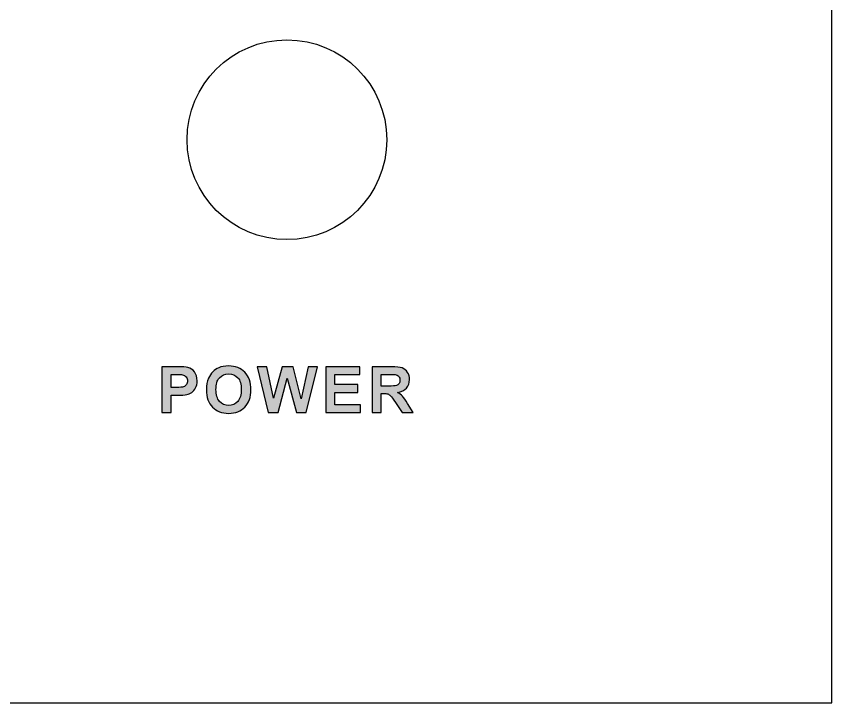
# Model space of a CAD drawing. Header units: millimetres. Extents: x -179594 to 13478, y -20517 to 22627.
# Drawn here: x 10161.2 to 10251, y 4228.3 to 4303.9 of the extents above; entities that cross this region are included whole.
import ezdxf

# ---------------------------------------------------------------- set-up
doc = ezdxf.new("R2010")
doc.units = ezdxf.units.MM
doc.header["$MEASUREMENT"] = 0
doc.layers.get('0').update_dxf_attribs({"lineweight": 25})

# ---------------------------------------------------------------- blocks, each defined once
blk = doc.blocks.new('b')
h = blk.add_hatch(color=256)
edge = h.paths.add_edge_path()
edge.add_spline(control_points=[(305.899, 15.314), (305.899, 15.314), (305.899, 20.364), (305.899, 20.364), (305.899, 20.364), (305.899, 20.364), (309.643, 20.364), (309.643, 20.364), (309.643, 20.364), (309.643, 20.364), (309.643, 19.509), (309.643, 19.509), (309.643, 19.509), (309.643, 19.509), (306.919, 19.509), (306.919, 19.509), (306.919, 19.509), (306.919, 19.509), (306.919, 18.39), (306.919, 18.39), (306.919, 18.39), (306.919, 18.39), (309.454, 18.39), (309.454, 18.39), (309.454, 18.39), (309.454, 18.39), (309.454, 17.54), (309.454, 17.54), (309.454, 17.54), (309.454, 17.54), (306.919, 17.54), (306.919, 17.54), (306.919, 17.54), (306.919, 17.54), (306.919, 16.165), (306.919, 16.165), (306.919, 16.165), (306.919, 16.165), (309.74, 16.165), (309.74, 16.165), (309.74, 16.165), (309.74, 16.165), (309.74, 15.314), (309.74, 15.314), (309.74, 15.314), (309.74, 15.314), (305.899, 15.314), (305.899, 15.314)], knot_values=[0, 0, 0, 0, 0.083333, 0.083333, 0.083333, 0.083333, 0.166667, 0.166667, 0.166667, 0.166667, 0.25, 0.25, 0.25, 0.25, 0.333333, 0.333333, 0.333333, 0.333333, 0.416667, 0.416667, 0.416667, 0.416667, 0.5, 0.5, 0.5, 0.5, 0.583333, 0.583333, 0.583333, 0.583333, 0.666667, 0.666667, 0.666667, 0.666667, 0.75, 0.75, 0.75, 0.75, 0.833333, 0.833333, 0.833333, 0.833333, 0.916667, 0.916667, 0.916667, 0.916667, 1, 1, 1, 1], degree=3, periodic=0)
edge = h.paths.add_edge_path()
edge.add_spline(control_points=[(311, 15.314), (311, 15.314), (311, 20.364), (311, 20.364), (311, 20.364), (311, 20.364), (313.147, 20.364), (313.147, 20.364), (313.147, 20.364), (313.687, 20.364), (314.078, 20.318), (314.323, 20.228), (314.323, 20.228), (314.568, 20.137), (314.764, 19.976), (314.911, 19.744), (314.911, 19.744), (315.058, 19.512), (315.131, 19.247), (315.131, 18.948), (315.131, 18.948), (315.131, 18.57), (315.019, 18.256), (314.797, 18.009), (314.797, 18.009), (314.575, 17.763), (314.241, 17.607), (313.797, 17.543), (313.797, 17.543), (314.018, 17.414), (314.201, 17.273), (314.344, 17.119), (314.344, 17.119), (314.488, 16.965), (314.68, 16.692), (314.924, 16.299), (314.924, 16.299), (314.924, 16.299), (315.541, 15.314), (315.541, 15.314), (315.541, 15.314), (315.541, 15.314), (314.322, 15.314), (314.322, 15.314), (314.322, 15.314), (314.322, 15.314), (313.584, 16.413), (313.584, 16.413), (313.584, 16.413), (313.322, 16.806), (313.144, 17.053), (313.047, 17.155), (313.047, 17.155), (312.951, 17.257), (312.848, 17.327), (312.74, 17.366), (312.74, 17.366), (312.632, 17.403), (312.461, 17.422), (312.226, 17.422), (312.226, 17.422), (312.226, 17.422), (312.02, 17.422), (312.02, 17.422), (312.02, 17.422), (312.02, 17.422), (312.02, 15.314), (312.02, 15.314), (312.02, 15.314), (312.02, 15.314), (311, 15.314), (311, 15.314)], knot_values=[0, 0, 0, 0, 0.055556, 0.055556, 0.055556, 0.055556, 0.111111, 0.111111, 0.111111, 0.111111, 0.166667, 0.166667, 0.166667, 0.166667, 0.222222, 0.222222, 0.222222, 0.222222, 0.277778, 0.277778, 0.277778, 0.277778, 0.333333, 0.333333, 0.333333, 0.333333, 0.388889, 0.388889, 0.388889, 0.388889, 0.444444, 0.444444, 0.444444, 0.444444, 0.5, 0.5, 0.5, 0.5, 0.555556, 0.555556, 0.555556, 0.555556, 0.611111, 0.611111, 0.611111, 0.611111, 0.666667, 0.666667, 0.666667, 0.666667, 0.722222, 0.722222, 0.722222, 0.722222, 0.777778, 0.777778, 0.777778, 0.777778, 0.833333, 0.833333, 0.833333, 0.833333, 0.888889, 0.888889, 0.888889, 0.888889, 0.944444, 0.944444, 0.944444, 0.944444, 1, 1, 1, 1], degree=3, periodic=0)
edge = h.paths.add_edge_path(flags=16)
edge.add_spline(control_points=[(312.02, 18.229), (312.02, 18.229), (312.774, 18.229), (312.774, 18.229), (312.774, 18.229), (313.263, 18.229), (313.569, 18.249), (313.691, 18.29), (313.691, 18.29), (313.813, 18.331), (313.908, 18.403), (313.977, 18.504), (313.977, 18.504), (314.045, 18.605), (314.081, 18.731), (314.081, 18.883), (314.081, 18.883), (314.081, 19.053), (314.035, 19.189), (313.944, 19.294), (313.944, 19.294), (313.854, 19.399), (313.726, 19.465), (313.56, 19.493), (313.56, 19.493), (313.477, 19.503), (313.229, 19.509), (312.815, 19.509), (312.815, 19.509), (312.815, 19.509), (312.02, 19.509), (312.02, 19.509), (312.02, 19.509), (312.02, 19.509), (312.02, 18.229), (312.02, 18.229)], knot_values=[0, 0, 0, 0, 0.111111, 0.111111, 0.111111, 0.111111, 0.222222, 0.222222, 0.222222, 0.222222, 0.333333, 0.333333, 0.333333, 0.333333, 0.444444, 0.444444, 0.444444, 0.444444, 0.555556, 0.555556, 0.555556, 0.555556, 0.666667, 0.666667, 0.666667, 0.666667, 0.777778, 0.777778, 0.777778, 0.777778, 0.888889, 0.888889, 0.888889, 0.888889, 1, 1, 1, 1], degree=3, periodic=0)
edge = h.paths.add_edge_path(flags=16)
edge.add_spline(control_points=[(293.811, 17.842), (293.811, 17.27), (293.944, 16.836), (294.207, 16.541), (294.207, 16.541), (294.472, 16.246), (294.807, 16.099), (295.214, 16.099), (295.214, 16.099), (295.619, 16.099), (295.953, 16.245), (296.214, 16.539), (296.214, 16.539), (296.474, 16.832), (296.605, 17.27), (296.605, 17.856), (296.605, 17.856), (296.605, 18.434), (296.478, 18.866), (296.225, 19.152), (296.225, 19.152), (295.971, 19.436), (295.633, 19.579), (295.214, 19.579), (295.214, 19.579), (294.793, 19.579), (294.454, 19.434), (294.196, 19.146), (294.196, 19.146), (293.94, 18.858), (293.811, 18.424), (293.811, 17.842)], knot_values=[0, 0, 0, 0, 0.125, 0.125, 0.125, 0.125, 0.25, 0.25, 0.25, 0.25, 0.375, 0.375, 0.375, 0.375, 0.5, 0.5, 0.5, 0.5, 0.625, 0.625, 0.625, 0.625, 0.75, 0.75, 0.75, 0.75, 0.875, 0.875, 0.875, 0.875, 1, 1, 1, 1], degree=3, periodic=0)
edge = h.paths.add_edge_path()
edge.add_spline(control_points=[(287.869, 15.314), (287.869, 15.314), (287.869, 20.364), (287.869, 20.364), (287.869, 20.364), (287.869, 20.364), (289.505, 20.364), (289.505, 20.364), (289.505, 20.364), (290.125, 20.364), (290.529, 20.338), (290.718, 20.288), (290.718, 20.288), (291.007, 20.212), (291.25, 20.048), (291.445, 19.794), (291.445, 19.794), (291.641, 19.54), (291.738, 19.212), (291.738, 18.811), (291.738, 18.811), (291.738, 18.5), (291.682, 18.239), (291.569, 18.029), (291.569, 18.029), (291.456, 17.817), (291.314, 17.651), (291.14, 17.53), (291.14, 17.53), (290.967, 17.41), (290.79, 17.33), (290.612, 17.291), (290.612, 17.291), (290.368, 17.243), (290.016, 17.219), (289.553, 17.219), (289.553, 17.219), (289.553, 17.219), (288.889, 17.219), (288.889, 17.219), (288.889, 17.219), (288.889, 17.219), (288.889, 15.314), (288.889, 15.314), (288.889, 15.314), (288.889, 15.314), (287.869, 15.314), (287.869, 15.314)], knot_values=[0, 0, 0, 0, 0.083333, 0.083333, 0.083333, 0.083333, 0.166667, 0.166667, 0.166667, 0.166667, 0.25, 0.25, 0.25, 0.25, 0.333333, 0.333333, 0.333333, 0.333333, 0.416667, 0.416667, 0.416667, 0.416667, 0.5, 0.5, 0.5, 0.5, 0.583333, 0.583333, 0.583333, 0.583333, 0.666667, 0.666667, 0.666667, 0.666667, 0.75, 0.75, 0.75, 0.75, 0.833333, 0.833333, 0.833333, 0.833333, 0.916667, 0.916667, 0.916667, 0.916667, 1, 1, 1, 1], degree=3, periodic=0)
edge = h.paths.add_edge_path(flags=16)
edge.add_spline(control_points=[(288.889, 19.509), (288.889, 19.509), (288.889, 18.077), (288.889, 18.077), (288.889, 18.077), (288.889, 18.077), (289.446, 18.077), (289.446, 18.077), (289.446, 18.077), (289.849, 18.077), (290.118, 18.103), (290.253, 18.156), (290.253, 18.156), (290.388, 18.209), (290.494, 18.291), (290.572, 18.404), (290.572, 18.404), (290.648, 18.517), (290.687, 18.647), (290.687, 18.797), (290.687, 18.797), (290.687, 18.98), (290.633, 19.132), (290.525, 19.252), (290.525, 19.252), (290.418, 19.371), (290.28, 19.446), (290.115, 19.475), (290.115, 19.475), (289.993, 19.499), (289.749, 19.509), (289.382, 19.509), (289.382, 19.509), (289.382, 19.509), (288.889, 19.509), (288.889, 19.509)], knot_values=[0, 0, 0, 0, 0.111111, 0.111111, 0.111111, 0.111111, 0.222222, 0.222222, 0.222222, 0.222222, 0.333333, 0.333333, 0.333333, 0.333333, 0.444444, 0.444444, 0.444444, 0.444444, 0.555556, 0.555556, 0.555556, 0.555556, 0.666667, 0.666667, 0.666667, 0.666667, 0.777778, 0.777778, 0.777778, 0.777778, 0.888889, 0.888889, 0.888889, 0.888889, 1, 1, 1, 1], degree=3, periodic=0)
edge = h.paths.add_edge_path()
edge.add_spline(control_points=[(292.761, 17.808), (292.761, 18.323), (292.837, 18.754), (292.991, 19.104), (292.991, 19.104), (293.106, 19.36), (293.263, 19.592), (293.462, 19.796), (293.462, 19.796), (293.66, 20), (293.878, 20.151), (294.114, 20.25), (294.114, 20.25), (294.429, 20.384), (294.792, 20.45), (295.203, 20.45), (295.203, 20.45), (295.947, 20.45), (296.542, 20.22), (296.989, 19.757), (296.989, 19.757), (297.436, 19.296), (297.66, 18.654), (297.66, 17.832), (297.66, 17.832), (297.66, 17.016), (297.437, 16.379), (296.994, 15.918), (296.994, 15.918), (296.551, 15.458), (295.958, 15.228), (295.217, 15.228), (295.217, 15.228), (294.466, 15.228), (293.868, 15.457), (293.425, 15.914), (293.425, 15.914), (292.982, 16.373), (292.761, 17.005), (292.761, 17.808)], knot_values=[0, 0, 0, 0, 0.1, 0.1, 0.1, 0.1, 0.2, 0.2, 0.2, 0.2, 0.3, 0.3, 0.3, 0.3, 0.4, 0.4, 0.4, 0.4, 0.5, 0.5, 0.5, 0.5, 0.6, 0.6, 0.6, 0.6, 0.7, 0.7, 0.7, 0.7, 0.8, 0.8, 0.8, 0.8, 0.9, 0.9, 0.9, 0.9, 1, 1, 1, 1], degree=3, periodic=0)
edge = h.paths.add_edge_path()
edge.add_spline(control_points=[(299.564, 15.314), (299.564, 15.314), (298.359, 20.364), (298.359, 20.364), (298.359, 20.364), (298.359, 20.364), (299.402, 20.364), (299.402, 20.364), (299.402, 20.364), (299.402, 20.364), (300.164, 16.895), (300.164, 16.895), (300.164, 16.895), (300.164, 16.895), (301.087, 20.364), (301.087, 20.364), (301.087, 20.364), (301.087, 20.364), (302.299, 20.364), (302.299, 20.364), (302.299, 20.364), (302.299, 20.364), (303.185, 16.836), (303.185, 16.836), (303.185, 16.836), (303.185, 16.836), (303.96, 20.364), (303.96, 20.364), (303.96, 20.364), (303.96, 20.364), (304.986, 20.364), (304.986, 20.364), (304.986, 20.364), (304.986, 20.364), (303.76, 15.314), (303.76, 15.314), (303.76, 15.314), (303.76, 15.314), (302.678, 15.314), (302.678, 15.314), (302.678, 15.314), (302.678, 15.314), (301.672, 19.089), (301.672, 19.089), (301.672, 19.089), (301.672, 19.089), (300.669, 15.314), (300.669, 15.314), (300.669, 15.314), (300.669, 15.314), (299.564, 15.314), (299.564, 15.314)], knot_values=[0, 0, 0, 0, 0.076923, 0.076923, 0.076923, 0.076923, 0.153846, 0.153846, 0.153846, 0.153846, 0.230769, 0.230769, 0.230769, 0.230769, 0.307692, 0.307692, 0.307692, 0.307692, 0.384615, 0.384615, 0.384615, 0.384615, 0.461538, 0.461538, 0.461538, 0.461538, 0.538462, 0.538462, 0.538462, 0.538462, 0.615385, 0.615385, 0.615385, 0.615385, 0.692308, 0.692308, 0.692308, 0.692308, 0.769231, 0.769231, 0.769231, 0.769231, 0.846154, 0.846154, 0.846154, 0.846154, 0.923077, 0.923077, 0.923077, 0.923077, 1, 1, 1, 1], degree=3, periodic=0)
for points, knots in [([(287.869, 15.314), (287.869, 15.314), (287.869, 20.364), (287.869, 20.364), (287.869, 20.364), (287.869, 20.364), (289.505, 20.364), (289.505, 20.364), (289.505, 20.364), (290.125, 20.364), (290.529, 20.338), (290.718, 20.288), (290.718, 20.288), (291.007, 20.212), (291.25, 20.048), (291.445, 19.794), (291.445, 19.794), (291.641, 19.54), (291.738, 19.212), (291.738, 18.811), (291.738, 18.811), (291.738, 18.5), (291.682, 18.239), (291.569, 18.029), (291.569, 18.029), (291.456, 17.817), (291.314, 17.651), (291.14, 17.53), (291.14, 17.53), (290.967, 17.41), (290.79, 17.33), (290.612, 17.291), (290.612, 17.291), (290.368, 17.243), (290.016, 17.219), (289.553, 17.219), (289.553, 17.219), (289.553, 17.219), (288.889, 17.219), (288.889, 17.219), (288.889, 17.219), (288.889, 17.219), (288.889, 15.314), (288.889, 15.314), (288.889, 15.314), (288.889, 15.314), (287.869, 15.314), (287.869, 15.314)], [0, 0, 0, 0, 0.083333, 0.083333, 0.083333, 0.083333, 0.166667, 0.166667, 0.166667, 0.166667, 0.25, 0.25, 0.25, 0.25, 0.333333, 0.333333, 0.333333, 0.333333, 0.416667, 0.416667, 0.416667, 0.416667, 0.5, 0.5, 0.5, 0.5, 0.583333, 0.583333, 0.583333, 0.583333, 0.666667, 0.666667, 0.666667, 0.666667, 0.75, 0.75, 0.75, 0.75, 0.833333, 0.833333, 0.833333, 0.833333, 0.916667, 0.916667, 0.916667, 0.916667, 1, 1, 1, 1]), ([(292.761, 17.808), (292.761, 18.323), (292.837, 18.754), (292.991, 19.104), (292.991, 19.104), (293.106, 19.36), (293.263, 19.592), (293.462, 19.796), (293.462, 19.796), (293.66, 20), (293.878, 20.151), (294.114, 20.25), (294.114, 20.25), (294.429, 20.384), (294.792, 20.45), (295.203, 20.45), (295.203, 20.45), (295.947, 20.45), (296.542, 20.22), (296.989, 19.757), (296.989, 19.757), (297.436, 19.296), (297.66, 18.654), (297.66, 17.832), (297.66, 17.832), (297.66, 17.016), (297.437, 16.379), (296.994, 15.918), (296.994, 15.918), (296.551, 15.458), (295.958, 15.228), (295.217, 15.228), (295.217, 15.228), (294.466, 15.228), (293.868, 15.457), (293.425, 15.914), (293.425, 15.914), (292.982, 16.373), (292.761, 17.005), (292.761, 17.808)], [0, 0, 0, 0, 0.1, 0.1, 0.1, 0.1, 0.2, 0.2, 0.2, 0.2, 0.3, 0.3, 0.3, 0.3, 0.4, 0.4, 0.4, 0.4, 0.5, 0.5, 0.5, 0.5, 0.6, 0.6, 0.6, 0.6, 0.7, 0.7, 0.7, 0.7, 0.8, 0.8, 0.8, 0.8, 0.9, 0.9, 0.9, 0.9, 1, 1, 1, 1]), ([(299.564, 15.314), (299.564, 15.314), (298.359, 20.364), (298.359, 20.364), (298.359, 20.364), (298.359, 20.364), (299.402, 20.364), (299.402, 20.364), (299.402, 20.364), (299.402, 20.364), (300.164, 16.895), (300.164, 16.895), (300.164, 16.895), (300.164, 16.895), (301.087, 20.364), (301.087, 20.364), (301.087, 20.364), (301.087, 20.364), (302.299, 20.364), (302.299, 20.364), (302.299, 20.364), (302.299, 20.364), (303.185, 16.836), (303.185, 16.836), (303.185, 16.836), (303.185, 16.836), (303.96, 20.364), (303.96, 20.364), (303.96, 20.364), (303.96, 20.364), (304.986, 20.364), (304.986, 20.364), (304.986, 20.364), (304.986, 20.364), (303.76, 15.314), (303.76, 15.314), (303.76, 15.314), (303.76, 15.314), (302.678, 15.314), (302.678, 15.314), (302.678, 15.314), (302.678, 15.314), (301.672, 19.089), (301.672, 19.089), (301.672, 19.089), (301.672, 19.089), (300.669, 15.314), (300.669, 15.314), (300.669, 15.314), (300.669, 15.314), (299.564, 15.314), (299.564, 15.314)], [0, 0, 0, 0, 0.076923, 0.076923, 0.076923, 0.076923, 0.153846, 0.153846, 0.153846, 0.153846, 0.230769, 0.230769, 0.230769, 0.230769, 0.307692, 0.307692, 0.307692, 0.307692, 0.384615, 0.384615, 0.384615, 0.384615, 0.461538, 0.461538, 0.461538, 0.461538, 0.538462, 0.538462, 0.538462, 0.538462, 0.615385, 0.615385, 0.615385, 0.615385, 0.692308, 0.692308, 0.692308, 0.692308, 0.769231, 0.769231, 0.769231, 0.769231, 0.846154, 0.846154, 0.846154, 0.846154, 0.923077, 0.923077, 0.923077, 0.923077, 1, 1, 1, 1]), ([(305.899, 15.314), (305.899, 15.314), (305.899, 20.364), (305.899, 20.364), (305.899, 20.364), (305.899, 20.364), (309.643, 20.364), (309.643, 20.364), (309.643, 20.364), (309.643, 20.364), (309.643, 19.509), (309.643, 19.509), (309.643, 19.509), (309.643, 19.509), (306.919, 19.509), (306.919, 19.509), (306.919, 19.509), (306.919, 19.509), (306.919, 18.39), (306.919, 18.39), (306.919, 18.39), (306.919, 18.39), (309.454, 18.39), (309.454, 18.39), (309.454, 18.39), (309.454, 18.39), (309.454, 17.54), (309.454, 17.54), (309.454, 17.54), (309.454, 17.54), (306.919, 17.54), (306.919, 17.54), (306.919, 17.54), (306.919, 17.54), (306.919, 16.165), (306.919, 16.165), (306.919, 16.165), (306.919, 16.165), (309.74, 16.165), (309.74, 16.165), (309.74, 16.165), (309.74, 16.165), (309.74, 15.314), (309.74, 15.314), (309.74, 15.314), (309.74, 15.314), (305.899, 15.314), (305.899, 15.314)], [0, 0, 0, 0, 0.083333, 0.083333, 0.083333, 0.083333, 0.166667, 0.166667, 0.166667, 0.166667, 0.25, 0.25, 0.25, 0.25, 0.333333, 0.333333, 0.333333, 0.333333, 0.416667, 0.416667, 0.416667, 0.416667, 0.5, 0.5, 0.5, 0.5, 0.583333, 0.583333, 0.583333, 0.583333, 0.666667, 0.666667, 0.666667, 0.666667, 0.75, 0.75, 0.75, 0.75, 0.833333, 0.833333, 0.833333, 0.833333, 0.916667, 0.916667, 0.916667, 0.916667, 1, 1, 1, 1]), ([(311, 15.314), (311, 15.314), (311, 20.364), (311, 20.364), (311, 20.364), (311, 20.364), (313.147, 20.364), (313.147, 20.364), (313.147, 20.364), (313.687, 20.364), (314.078, 20.318), (314.323, 20.228), (314.323, 20.228), (314.568, 20.137), (314.764, 19.976), (314.911, 19.744), (314.911, 19.744), (315.058, 19.512), (315.131, 19.247), (315.131, 18.948), (315.131, 18.948), (315.131, 18.57), (315.019, 18.256), (314.797, 18.009), (314.797, 18.009), (314.575, 17.763), (314.241, 17.607), (313.797, 17.543), (313.797, 17.543), (314.018, 17.414), (314.201, 17.273), (314.344, 17.119), (314.344, 17.119), (314.488, 16.965), (314.68, 16.692), (314.924, 16.299), (314.924, 16.299), (314.924, 16.299), (315.541, 15.314), (315.541, 15.314), (315.541, 15.314), (315.541, 15.314), (314.322, 15.314), (314.322, 15.314), (314.322, 15.314), (314.322, 15.314), (313.584, 16.413), (313.584, 16.413), (313.584, 16.413), (313.322, 16.806), (313.144, 17.053), (313.047, 17.155), (313.047, 17.155), (312.951, 17.257), (312.848, 17.327), (312.74, 17.366), (312.74, 17.366), (312.632, 17.403), (312.461, 17.422), (312.226, 17.422), (312.226, 17.422), (312.226, 17.422), (312.02, 17.422), (312.02, 17.422), (312.02, 17.422), (312.02, 17.422), (312.02, 15.314), (312.02, 15.314), (312.02, 15.314), (312.02, 15.314), (311, 15.314), (311, 15.314)], [0, 0, 0, 0, 0.055556, 0.055556, 0.055556, 0.055556, 0.111111, 0.111111, 0.111111, 0.111111, 0.166667, 0.166667, 0.166667, 0.166667, 0.222222, 0.222222, 0.222222, 0.222222, 0.277778, 0.277778, 0.277778, 0.277778, 0.333333, 0.333333, 0.333333, 0.333333, 0.388889, 0.388889, 0.388889, 0.388889, 0.444444, 0.444444, 0.444444, 0.444444, 0.5, 0.5, 0.5, 0.5, 0.555556, 0.555556, 0.555556, 0.555556, 0.611111, 0.611111, 0.611111, 0.611111, 0.666667, 0.666667, 0.666667, 0.666667, 0.722222, 0.722222, 0.722222, 0.722222, 0.777778, 0.777778, 0.777778, 0.777778, 0.833333, 0.833333, 0.833333, 0.833333, 0.888889, 0.888889, 0.888889, 0.888889, 0.944444, 0.944444, 0.944444, 0.944444, 1, 1, 1, 1]), ([(288.889, 19.509), (288.889, 19.509), (288.889, 18.077), (288.889, 18.077), (288.889, 18.077), (288.889, 18.077), (289.446, 18.077), (289.446, 18.077), (289.446, 18.077), (289.849, 18.077), (290.118, 18.103), (290.253, 18.156), (290.253, 18.156), (290.388, 18.209), (290.494, 18.291), (290.572, 18.404), (290.572, 18.404), (290.648, 18.517), (290.687, 18.647), (290.687, 18.797), (290.687, 18.797), (290.687, 18.98), (290.633, 19.132), (290.525, 19.252), (290.525, 19.252), (290.418, 19.371), (290.28, 19.446), (290.115, 19.475), (290.115, 19.475), (289.993, 19.499), (289.749, 19.509), (289.382, 19.509), (289.382, 19.509), (289.382, 19.509), (288.889, 19.509), (288.889, 19.509)], [0, 0, 0, 0, 0.111111, 0.111111, 0.111111, 0.111111, 0.222222, 0.222222, 0.222222, 0.222222, 0.333333, 0.333333, 0.333333, 0.333333, 0.444444, 0.444444, 0.444444, 0.444444, 0.555556, 0.555556, 0.555556, 0.555556, 0.666667, 0.666667, 0.666667, 0.666667, 0.777778, 0.777778, 0.777778, 0.777778, 0.888889, 0.888889, 0.888889, 0.888889, 1, 1, 1, 1]), ([(293.811, 17.842), (293.811, 17.27), (293.944, 16.836), (294.207, 16.541), (294.207, 16.541), (294.472, 16.246), (294.807, 16.099), (295.214, 16.099), (295.214, 16.099), (295.619, 16.099), (295.953, 16.245), (296.214, 16.539), (296.214, 16.539), (296.474, 16.832), (296.605, 17.27), (296.605, 17.856), (296.605, 17.856), (296.605, 18.434), (296.478, 18.866), (296.225, 19.152), (296.225, 19.152), (295.971, 19.436), (295.633, 19.579), (295.214, 19.579), (295.214, 19.579), (294.793, 19.579), (294.454, 19.434), (294.196, 19.146), (294.196, 19.146), (293.94, 18.858), (293.811, 18.424), (293.811, 17.842)], [0, 0, 0, 0, 0.125, 0.125, 0.125, 0.125, 0.25, 0.25, 0.25, 0.25, 0.375, 0.375, 0.375, 0.375, 0.5, 0.5, 0.5, 0.5, 0.625, 0.625, 0.625, 0.625, 0.75, 0.75, 0.75, 0.75, 0.875, 0.875, 0.875, 0.875, 1, 1, 1, 1]), ([(312.02, 18.229), (312.02, 18.229), (312.774, 18.229), (312.774, 18.229), (312.774, 18.229), (313.263, 18.229), (313.569, 18.249), (313.691, 18.29), (313.691, 18.29), (313.813, 18.331), (313.908, 18.403), (313.977, 18.504), (313.977, 18.504), (314.045, 18.605), (314.081, 18.731), (314.081, 18.883), (314.081, 18.883), (314.081, 19.053), (314.035, 19.189), (313.944, 19.294), (313.944, 19.294), (313.854, 19.399), (313.726, 19.465), (313.56, 19.493), (313.56, 19.493), (313.477, 19.503), (313.229, 19.509), (312.815, 19.509), (312.815, 19.509), (312.815, 19.509), (312.02, 19.509), (312.02, 19.509), (312.02, 19.509), (312.02, 19.509), (312.02, 18.229), (312.02, 18.229)], [0, 0, 0, 0, 0.111111, 0.111111, 0.111111, 0.111111, 0.222222, 0.222222, 0.222222, 0.222222, 0.333333, 0.333333, 0.333333, 0.333333, 0.444444, 0.444444, 0.444444, 0.444444, 0.555556, 0.555556, 0.555556, 0.555556, 0.666667, 0.666667, 0.666667, 0.666667, 0.777778, 0.777778, 0.777778, 0.777778, 0.888889, 0.888889, 0.888889, 0.888889, 1, 1, 1, 1])]:
    blk.add_open_spline(points, degree=3, knots=knots)

msp = doc.modelspace()

# ---------------------------------------------------------------- linework, layer by layer
msp.add_lwpolyline([(9500.963, 4228.319), (10250.963, 4228.319), (10250.963, 4448.319), (9500.963, 4448.319), (9500.963, 4228.319)], close=True)
msp.add_circle((10190.963, 4290.319), 11)

# ---------------------------------------------------------------- block references
msp.add_blockref('b', (9889.335, 4244.954))

doc.saveas('drawing.dxf')
